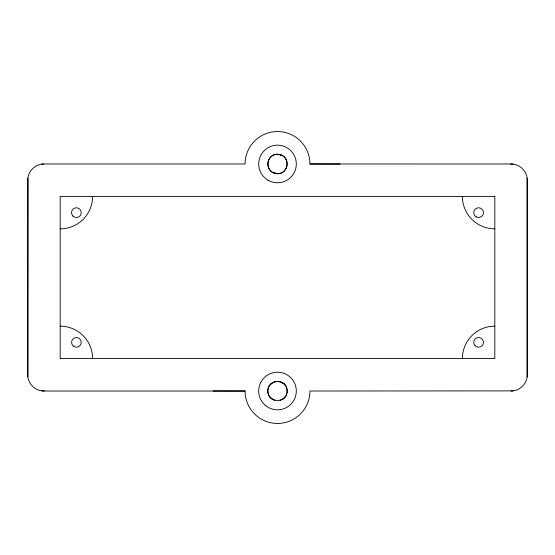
<?xml version="1.0" encoding="UTF-8"?>
<svg xmlns="http://www.w3.org/2000/svg" width="555" height="555" viewBox="0 0 555 555"><rect width="100%" height="100%" fill="white"/><g stroke="black" fill="none" stroke-linecap="round" stroke-linejoin="round"><path stroke-width="0.83" d="M27.889 178.072L27.75 374.798C27.57 383.47 35.298 391.199 43.97 391.018L245.067 391.018A32.433 32.433 0 0 0 277.5 423.451A32.433 32.433 0 0 0 309.933 391.018L513.146 390.88C520.999 389.971 527.375 382.707 527.25 374.798L527.25 180.195C527.43 171.523 519.695 163.801 511.03 163.989L309.933 163.982A32.433 32.433 0 0 0 277.5 131.549A32.433 32.433 0 0 0 245.067 163.982L43.97 163.975C36.068 163.85 28.798 170.225 27.889 178.072L27.889 376.921M269.82 385.177L272.637 382.589M285.18 396.86L282.363 399.447M277.5 154.248C265.838 153.589 264.527 172.848 276.196 173.382L272.637 172.411M277.5 173.708C289.162 174.374 290.473 155.116 278.804 154.581L282.363 155.553M511.03 391.018L513.146 390.88M41.854 164.113L43.581 164.113M309.933 163.982L340.201 164.002M510.551 164.127L513.146 164.127M41.854 390.88L44.442 390.88M213.071 390.998L245.067 391.018M282.363 382.589C289.169 386.218 288.711 397.415 281.107 399.767A10.17 10.17 0 0 1 273.615 399.656C265.81 397.068 265.935 384.615 273.892 382.277A10.17 10.17 0 0 1 281.385 382.388L284.382 384.136L285.36 385.406M272.637 399.447L269.64 396.631M527.111 178.079L527.111 376.921M462.377 358.585A32.433 32.433 0 0 1 494.817 326.146M60.183 326.146A32.433 32.433 0 0 1 92.623 358.585M494.817 228.847A32.433 32.433 0 0 1 462.377 196.408M92.623 196.408A32.433 32.433 0 0 1 60.183 228.847M278.346 381.327A9.733 9.733 0 0 1 280.018 400.419M274.982 400.419A9.733 9.733 0 0 1 276.654 381.327M280.018 154.581A9.733 9.733 0 0 1 284.576 170.656A9.733 9.733 0 0 1 268.266 167.041A9.733 9.733 0 0 1 279.193 154.401M494.817 196.408L60.183 196.408L60.183 358.585L494.817 358.585L494.817 196.408M73.322 346.077A4.822 4.822 0 0 0 81.155 343.177A4.822 4.822 0 0 0 74.724 337.842A4.822 4.822 0 0 0 73.322 346.077M475.156 345.807A4.863 4.863 0 0 0 483.294 343.628A4.863 4.863 0 0 0 477.342 337.669A4.863 4.863 0 0 0 475.156 345.807M72.962 216.068A4.863 4.863 0 0 0 81.099 213.883A4.863 4.863 0 0 0 75.14 207.924A4.863 4.863 0 0 0 72.962 216.068M476.162 216.838A4.863 4.863 0 0 0 483.46 212.627A4.863 4.863 0 0 0 476.162 208.416A4.863 4.863 0 0 0 476.162 216.838M267.85 180.125A18.814 18.814 0 0 0 296.308 164.266A18.814 18.814 0 0 0 268.342 147.547A18.814 18.814 0 0 0 267.85 180.125M265.817 405.767A18.814 18.814 0 0 0 296.113 393.759A18.814 18.814 0 0 0 270.569 373.529A18.814 18.814 0 0 0 265.817 405.767"/></g></svg>
